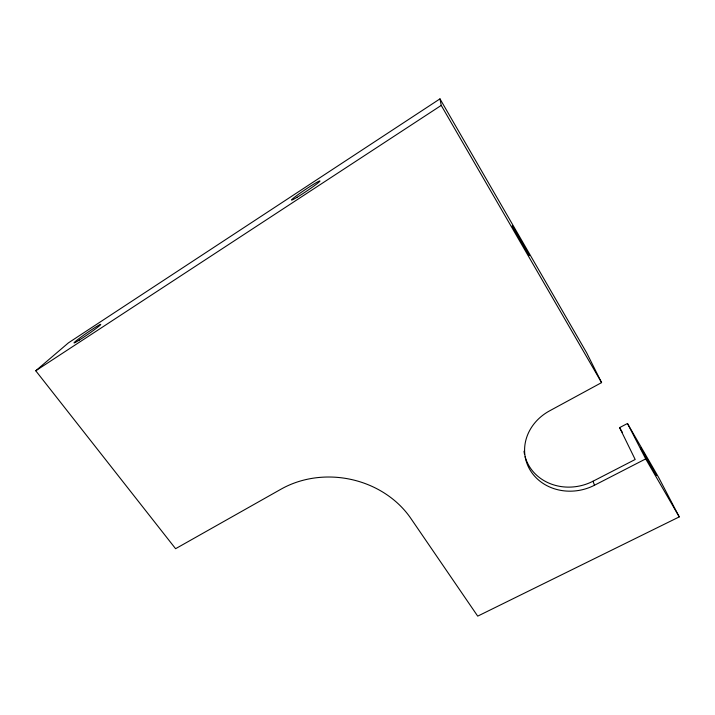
<?xml version="1.0" encoding="UTF-8"?>
<svg xmlns="http://www.w3.org/2000/svg" width="715" height="715" viewBox="0 0 715 715"><rect width="100%" height="100%" fill="white"/><g stroke="black" fill="none" stroke-linecap="round" stroke-linejoin="round"><path stroke-width="1.07" d="M35.75 370.772L68.425 342.86L439.975 98.867L586.658 352.808L601.583 382.614L549.558 410.875A48.271 43.07 -14.3 0 0 530.173 470.166A48.271 43.07 -14.3 0 0 594.496 485.235L645.708 458.896L679.25 516.891L477.709 616.133L410.839 518.402A91.726 79.785 10.1 0 0 281.067 489.149L175.595 548.7L35.75 370.772L441.227 105.409L439.975 98.867M525.114 456.671A47.834 42.748 -14.4 0 0 593.003 481.231L635.179 459.495L619.592 427.633L627.475 423.486L658.631 477.423L679.25 516.891M619.592 427.633L622.381 432.432M441.227 105.409L601.583 382.614M627.475 423.486L645.708 458.896M593.003 481.231L594.496 485.235M524.578 454.526A47.834 42.748 -14.4 0 1 524.015 451.228M656.334 475.52L640.64 447.849L656.334 475.52M529.234 255.559L512.289 225.869L529.234 255.559M297.011 197.313A17.214 1.019 -33.9 0 0 319.846 181.253A17.214 1.019 -33.9 0 0 300.112 193.148A17.214 1.019 -33.9 0 0 297.011 197.313M79.329 340.045A16.195 0.867 -34.7 0 0 100.618 324.664A16.195 0.867 -34.7 0 0 82.243 336.22A16.195 0.867 -34.7 0 0 79.329 340.045"/></g></svg>
